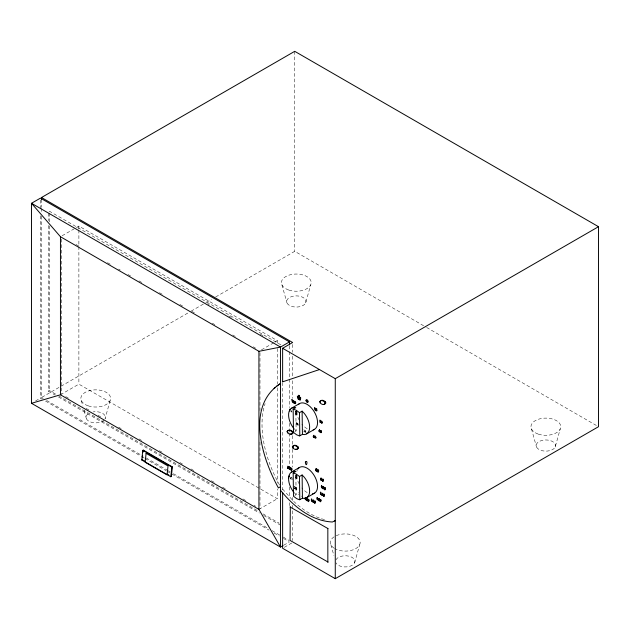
<?xml version="1.0" encoding="UTF-8"?>
<svg xmlns="http://www.w3.org/2000/svg" width="630" height="630" viewBox="0 0 630 630"><rect width="100%" height="100%" fill="white"/><g stroke="black" fill="none" stroke-linecap="round" stroke-linejoin="round"><path stroke-width="0.47" stroke-dasharray="3.15 2.36" d="M306.078 432.408L305.44 430.566A0.795 0.457 60 0 0 304.944 430.589L304.841 431.904L305.644 432.912M298.116 494.692L298.455 494.203M305.723 432.243L305.267 430.936L305.534 432.479M298.455 493.014L298.462 492.597M110.108 400.664L105.076 418.73A9.678 5.591 0 0 0 93.224 411.886M305.66 302.92A9.678 5.591 0 0 0 293.808 296.076A9.678 5.591 0 0 0 289.469 305.424A9.678 5.591 0 0 0 305.66 302.92L310.692 284.855M354.619 562.803L359.651 544.73M555.203 446.993A9.678 5.591 0 0 0 543.351 440.149A9.678 5.591 0 0 0 539.012 449.497A9.678 5.591 0 0 0 555.203 446.993L560.235 428.928M292.115 477.942L292.155 479.84M292.131 412.059L291.28 411.886M298.439 425.344L297.407 424.88L297.392 423.195A0.795 0.457 60 0 1 297.888 423.171L298.47 424.006M62.134 235.762L75.529 228.029M76.372 227.54L78.884 226.091L277.357 340.68L277.357 343.626M48.345 225.524L48.345 391.143L49.4 390.529L57.913 395.451M35.571 400.948L40.446 398.128L42.147 399.113M41.501 216.153L41.501 397.522L190.213 311.669M191.063 311.181L205.506 302.841M206.357 302.345L211.452 299.4M215.704 296.95L294.73 251.323L425.77 326.978M60.456 394.789L78.884 384.15L277.357 498.74L277.357 488.919M261.442 349.87L274.011 342.618M274.845 342.137L277.357 340.68M294.808 431.652L296.124 430.888L295.903 415.383M258.93 509.379L277.357 498.74M294.808 495.479L296.124 494.723L295.903 479.217M283.768 545.186L289.469 541.902M284.287 547.32L291.792 542.989M294.493 488.132L295.344 487.604A0.874 0.504 60 0 0 295.383 487.21L294.486 486.21M294.564 487.722L295.139 487.195L294.509 486.494M303.92 431.944L304.566 431.959A0.819 0.472 60 0 0 304.613 431.471L303.951 429.715A0.795 0.457 60 0 0 303.534 429.747L304.195 430.361L303.833 430.857M426.62 327.466L597.649 426.211M280.917 344.87L49.4 211.2L48.345 211.806L48.345 220.626M207.514 303.707L209.223 304.684M228.8 315.992L231.352 317.465M260.292 334.176L262.844 335.648M75.986 244.487L79.396 246.448M107.51 262.678L110.912 264.647M118.582 269.073L120.283 270.057M127.953 274.483L131.355 276.452M139.025 280.878L142.435 282.846M159.469 292.682L162.879 294.651M179.912 304.487L183.322 306.448M191.835 311.37L194.394 312.842M212.279 323.174L214.838 324.647M232.73 334.979L235.281 336.452M253.173 346.776L255.725 348.256M294.383 488.226L295.399 489.093L294.029 488.305M65.764 396.64L69.174 398.609M86.208 408.445L89.617 410.406M98.138 415.327L100.69 416.8M118.582 427.132L121.133 428.605M139.025 438.937L141.577 440.409M159.469 450.733L162.028 452.214M179.912 462.538L182.472 464.019M190.984 468.933L194.394 470.901M211.428 480.737L214.838 482.706M222.5 487.132L225.91 489.101M242.952 498.936L246.354 500.897M254.024 505.323L255.725 506.307M58.763 395.939L257.938 510.93M263.049 513.883L279.216 523.215M48.345 391.143L55.157 395.073M58.558 397.042L259.442 513.017M263.694 515.474L281.571 525.79M41.501 397.522L43.202 398.507M46.612 400.475L141.104 455.025M146.207 457.978L167.493 470.263M168.344 470.752L170.045 471.736M173.447 473.705L268.789 528.743M272.191 530.712L279.854 535.138M283.264 537.099L289.217 540.54M45.549 401.074L140.734 456.033M141.585 456.522L144.136 457.994M144.987 458.483L166.233 470.752M167.084 471.24L269.073 530.121M274.168 533.067L279.271 536.012M283.516 538.469L288.619 541.406M303.888 431.534L304.109 431.077M291.588 410.272L291.784 411.76L291.359 411.461M294.533 429.251L296.124 430.888M294.533 493.077L296.124 494.723M282.626 489.069L293.281 501.008A76.403 44.108 60 0 0 325.111 519.742M301.573 496.479L301.416 495.999M531.468 428.928L536.508 446.993M281.925 284.855L286.965 302.92M330.892 544.73L333.908 555.573M81.349 400.664L82.853 406.082M84.113 410.595L86.381 418.73M294.73 51.321L294.73 251.323M292.627 344.468L292.627 352.312M292.627 356.233L292.627 376.819M292.627 380.74L292.627 398.388M292.627 435.645L292.627 444.465M292.627 449.371L292.627 467.019M292.627 497.409L292.627 501.33M292.627 505.252L292.627 540.548M289.469 345.823L289.469 350.721M289.469 351.705L289.469 378.173M289.469 379.15L289.469 407.586M289.469 423.273L289.469 432.093M289.469 433.078L289.469 465.428M289.469 486.998L289.469 497.779M289.469 502.685L289.469 505.622M282.626 382.599L282.626 489.904M277.357 348.54L277.357 383.875M277.357 387.804L277.357 483.029M259.985 352.674L259.985 410.595M259.985 442.016L259.985 508.772M78.884 226.091L78.884 229.036M78.884 230.021L78.884 384.15M61.512 239.069L61.512 394.183M49.4 213.161L49.4 221.98M49.4 225.902L49.4 390.529M41.501 199.482L41.501 207.325M41.501 208.309L41.501 212.231M40.446 200.088L40.446 208.916M40.446 215.775L40.446 398.128M104.107 420.076A9.678 5.591 0 0 1 89.838 421.714A9.678 5.591 0 0 1 88.885 413.327M279.594 485.084A89.342 51.581 60 0 1 265.104 403.68M335.924 559.905A9.678 5.591 0 0 1 350.823 556.778A9.678 5.591 0 0 1 350.823 565.929A9.678 5.591 0 0 1 335.924 562.803M334.081 548.179A14.892 8.599 0 0 1 342.043 534.114A14.892 8.599 0 0 1 359.565 544.911A14.892 8.599 0 0 1 334.743 548.588M307.188 428.723A14.892 8.599 60 0 1 301.896 424.14M299.211 420.131A14.892 8.599 60 0 1 297.352 415.721M307.188 492.55A14.892 8.599 60 0 1 301.896 487.974M299.211 483.958A14.892 8.599 60 0 1 297.352 479.556M296.801 471.445A14.892 8.599 60 0 1 297.399 469.783M296.761 488.699C295.761 491.258 296.005 485.045 296.761 488.699M295.69 487.699C296.281 493.345 298.376 485.643 295.69 487.699M298.203 424.455C297.478 426.51 297.596 421.683 298.203 424.455M296.706 423.171L296.305 422.722L296.706 423.171M297.053 423.399L296.431 424.588L295.998 422.352L297.053 423.399M291.155 477.556L290.509 478.257L291.155 478.635L291.155 477.556M291.202 477.107L290.257 478.383L291.406 479.619L291.202 477.107M88.287 405.877A14.892 8.599 0 0 0 110.62 398.436A14.892 8.599 0 0 0 88.287 390.994A14.892 8.599 0 0 0 88.287 405.877M288.863 290.076A14.892 8.599 0 0 0 311.204 282.634A14.892 8.599 0 0 0 288.863 275.184A14.892 8.599 0 0 0 288.863 290.076M538.406 434.149A14.892 8.599 0 0 0 560.747 426.707A14.892 8.599 0 0 0 538.406 419.257A14.892 8.599 0 0 0 538.406 434.149"/><path stroke-width="0.94" d="M288.697 478.052L288.894 477.65M141.75 459.971L142.813 450.356L143.333 450.143L172.384 466.909L171.313 476.516L170.793 476.737L141.75 459.971L142.27 459.75L144.758 461.184M142.482 457.829L142.695 455.907M143.12 452.064L143.333 450.143M170.793 476.737L171.856 467.129L172.384 466.909M287.107 431.479L287.493 432.731A5.898 3.402 60 0 0 292.588 433.18L293.178 432.503L292.737 431.637A5.898 3.402 60 0 0 287.634 431.172L287.107 431.479A5.898 3.402 60 0 1 292.21 431.936L292.737 431.637M292.375 446.678L292.753 447.93A5.898 3.402 60 0 0 297.856 448.379L298.439 447.702L298.006 446.835A5.898 3.402 60 0 0 292.895 446.371L292.375 446.678A5.898 3.402 60 0 1 297.478 447.135L298.006 446.835M292.895 446.371L292.981 447.213M320.363 402.231L320.276 401.389L319.693 402.066L320.127 402.94A5.898 3.402 60 0 0 325.23 403.397L325.812 402.712L325.379 401.845A5.898 3.402 60 0 0 320.946 400.617M292.588 433.18L292.21 431.936M297.856 448.379L297.478 447.135M325.23 403.397L324.852 402.153A5.898 3.402 60 0 0 319.749 401.688M41.501 199.482L41.501 197.521L294.73 51.321L598.5 226.698L598.5 426.707L335.27 578.679L282.626 548.281L282.626 492.4M289.469 341.901L280.515 347.067L258.93 351.32L60.456 236.73L31.5 203.293L40.446 198.127L289.469 341.901L289.469 344.838M282.626 381.615L282.626 348.28L292.627 342.507L41.501 197.521M282.626 348.28L335.27 378.677L598.5 226.698M291.548 408.201L299.447 403.641M299.809 435.936L299.478 412.674L302.109 411.154L304.227 413.351A14.892 8.599 60 0 1 304.534 434.582L302.439 434.416L299.376 435.905L296.659 434.802L293.493 432.408L293.163 409.153L295.793 407.634L293.706 407.468A14.892 8.599 60 0 0 294.005 428.699M295.785 411.516L296.313 411.217L296.313 413.934L295.785 414.241L295.785 411.516L296.84 412.122L296.84 414.847L295.785 414.241M324.852 402.153L325.379 401.845M287.493 432.731L288.02 432.424M306.684 433.849L314.583 429.29M292.753 447.93L293.281 447.623M291.548 472.035L299.447 467.476M299.809 499.771L299.478 476.508L302.109 474.988L304.227 477.178A14.892 8.599 60 0 1 304.534 498.409L302.439 498.251L299.376 499.732L296.659 498.629L293.493 496.243L293.163 472.98L295.793 471.46L293.706 471.303A14.892 8.599 60 0 0 294.005 492.534M280.515 486.706L278.413 487.919C262.19 458.53 245.18 406.059 280.515 383.536A89.342 51.581 60 0 0 276.791 386.08M295.785 478.068L296.84 478.674L296.84 475.957L295.785 475.351L295.785 478.068L296.313 477.768L296.313 475.044M328.096 562.078L290.06 540.414L290.32 506.835M306.684 497.676L314.583 493.117M282.957 545.659L280.515 547.068L31.5 403.302L31.5 203.293L280.515 347.067L280.515 547.068L258.93 509.379L258.93 351.32M290.06 506.985L328.096 528.641M282.626 381.835L319.473 369.558M31.5 403.302L60.456 394.789L258.93 509.379M334.483 520.797L335.27 520.616L332.372 522.01C311 520.884 293.43 506.26 280.515 490.282M293.163 409.153L296.313 410.287L299.478 412.674M293.163 472.98L296.313 474.114L299.478 476.508M289.414 476.312L288.745 476.374L289.414 476.067M290.375 409.248L289.642 409.209L290.036 411.201M142.813 450.356L171.856 467.129M167.163 474.122L168.824 475.083M302.109 411.154L302.439 434.416M302.109 474.988L302.439 498.251M335.27 378.677L335.27 578.679M327.836 528.798L327.836 562.228M305.408 497.401L305.408 499.803L305.148 497.779M60.456 236.73L60.456 394.789M298.384 448.072A5.898 3.402 60 0 1 295.667 449.103M293.115 432.881A5.898 3.402 60 0 1 290.406 433.905M325.757 403.09A5.898 3.402 60 0 1 324.159 404.216M274.082 388.529A89.342 51.581 60 0 1 275.405 387.261M298.289 404.625A14.892 8.599 60 0 1 314.339 411.957A14.892 8.599 60 0 1 313.189 429.88M297.809 469.074A14.892 8.599 60 0 1 314.339 475.784A14.892 8.599 60 0 1 312.425 493.849M298.825 395.286C298.187 402.806 300.644 395.175 298.825 395.286M295.722 402.759C295.824 405.09 293.619 402.578 294.572 401.483A0.795 0.457 60 0 1 295.068 401.46L295.722 402.759M322.3 422.391C322.41 424.715 320.205 422.202 321.158 421.108A0.795 0.457 60 0 1 321.654 421.084L322.3 422.391M315.921 437.377C316.032 439.701 313.819 437.196 314.779 436.094A0.795 0.457 60 0 1 315.268 436.07L315.921 437.377M291.714 469.476C290.682 472.035 290.981 465.822 291.714 469.476M308.755 500.551C307.771 503.142 307.991 496.881 308.755 500.551M315.197 502.299C314.181 504.851 314.449 498.645 315.197 502.299M318.433 471.161C317.433 473.721 317.677 467.507 318.433 471.161M320.78 500.685C319.788 503.244 320.032 497.031 320.78 500.685M323.229 480.414C322.198 482.974 322.497 476.76 323.229 480.414M323.599 487.888C322.576 490.439 322.859 484.234 323.599 487.888M324.277 495.448C323.253 497.999 323.536 491.794 324.277 495.448M325.206 488.817C324.166 491.345 324.481 485.171 325.206 488.817M312.504 500.48L312.598 501.598A0.929 0.535 60 0 0 312.913 502.141L313.834 502.134L313.102 500.74A0.827 0.48 60 0 0 312.74 500.826C314.22 500.448 313.393 499.07 312.504 500.48M290.643 468.476C291.28 474.193 293.273 466.31 290.643 468.476M307.684 499.551C308.267 505.197 310.37 497.495 307.684 499.551M314.126 501.299C314.756 507.016 316.756 499.133 314.126 501.299M317.363 470.161C317.993 475.87 319.985 467.995 317.363 470.161M319.717 499.684C320.3 505.331 322.395 497.637 319.717 499.684M322.158 479.414C322.741 485.061 324.844 477.359 322.158 479.414M322.529 486.888C323.159 492.597 325.159 484.722 322.529 486.888M323.206 494.448C323.836 500.157 325.836 492.282 323.206 494.448M324.135 487.817C324.718 493.463 326.82 485.754 324.135 487.817M307.416 499.716L307.156 500.63A0.898 0.52 60 0 1 306.889 500.661L306.093 499.645L307.086 500.22A1.795 1.04 60 0 0 307.164 499.748C306.337 500.259 305.408 497.763 306.708 498.149A0.937 0.543 60 0 1 307.227 498.724L307.416 499.716M287.382 468.051C290.43 469.697 286.595 468.137 288.69 467.46A0.874 0.504 60 0 0 288.729 467.058C286.256 464.964 289.579 467.043 287.382 468.051M321.552 494.944C324.6 496.59 320.764 495.03 322.859 494.353A0.874 0.504 60 0 0 322.899 493.959C320.426 491.857 323.749 493.936 321.552 494.944M313.59 501.795C312.511 502.976 312.905 499.566 313.59 501.795M316.835 470.634C316.638 471.925 315.457 469.319 315.858 470.61A0.851 0.488 60 0 0 316.142 471.012L316.945 471.232A1.04 0.599 60 0 0 317.095 470.917L316.071 469.539L316.181 468.964L317.008 469.161L315.976 468.562L315.78 469.681L316.835 470.634M295.383 402.743C294.675 404.806 294.769 399.955 295.383 402.743M305.353 462.042C306.267 469.46 308.464 458.821 305.353 462.042M306.322 498.629C306.708 500.881 307.684 497.85 306.322 498.629M321.961 422.368C321.253 424.431 321.355 419.58 321.961 422.368M321.631 479.989C320.45 480.918 320.961 477.91 321.631 479.989M321.891 480.139C318.938 481.147 321.536 474.863 321.891 480.139M289.351 468.98L289.587 469.429L290.375 467.523L289.036 466.751L290.052 467.617L289.351 468.98M293.887 401.428L292.958 402.444L294.241 403.184L293.58 402.42L294.155 401.247L293.194 400.578L293.005 401.026L293.887 401.428M146.105 453.34L145.12 462.215L167.052 474.878L168.037 466.003L146.105 453.34M313.59 436.566L313.984 437.118L313.59 436.566M316.646 410.421C314.079 410.091 318.607 412.524 316.355 409.161L316.977 409.138L316.095 408.626L315.866 409.689L316.646 410.421M321.111 432.172C318.559 431.841 323.056 434.275 320.82 430.912L321.442 430.888L320.552 430.377L320.323 431.44L321.111 432.172M321.544 478.847L320.891 478.312L321.544 478.847M320.505 421.95C319.52 421.399 319.308 422.289 320.78 422.47A0.819 0.472 60 0 0 320.851 422.139L320.166 420.226A0.795 0.457 60 0 0 319.749 420.257L320.505 421.95M313.283 436.236C312.968 438.102 315.48 437.464 313.827 436.141L313.858 435.251L313.283 436.236M300.282 397.498L299.809 399.57L298.494 398.814L297.832 396.309L297.321 396.199L298.061 399.01L300.195 400.239L300.77 397.821L300.282 397.498M298.707 395.719L298.266 396.868L298.707 397.632L298.707 395.719M291.895 399.68L292.422 402.129L292.422 399.987L291.895 399.68M314.654 407.799L315.181 410.248L315.181 408.098L314.654 407.799M321.694 485.565C320.473 485.635 322.56 491.124 321.694 485.565M311.685 499.055C310.464 499.125 312.551 504.614 311.685 499.055M320.764 492.195C319.544 492.266 321.631 497.763 320.764 492.195M317.268 497.44C316.047 497.511 318.142 503 317.268 497.44M319.536 429.731L318.733 431.038L319.89 432.141L319.536 429.731M319.544 430.4L319.119 430.881L319.544 431.125L319.544 430.4M318.898 498.858L318.252 499.566L318.898 499.937L318.898 498.858M318.945 498.417L318 499.692L319.158 500.929L318.945 498.417M299.935 397.837L299.494 398.089L299.494 396.175L299.935 397.837M306.023 400.562A1.496 0.866 60 0 0 307.684 402.405A1.496 0.866 60 0 0 307.519 400.2A1.496 0.866 60 0 0 306.023 400.562M306.424 400.751A0.921 0.535 60 0 0 307.448 401.885A0.921 0.535 60 0 0 307.345 400.53A0.921 0.535 60 0 0 306.424 400.751"/></g></svg>
